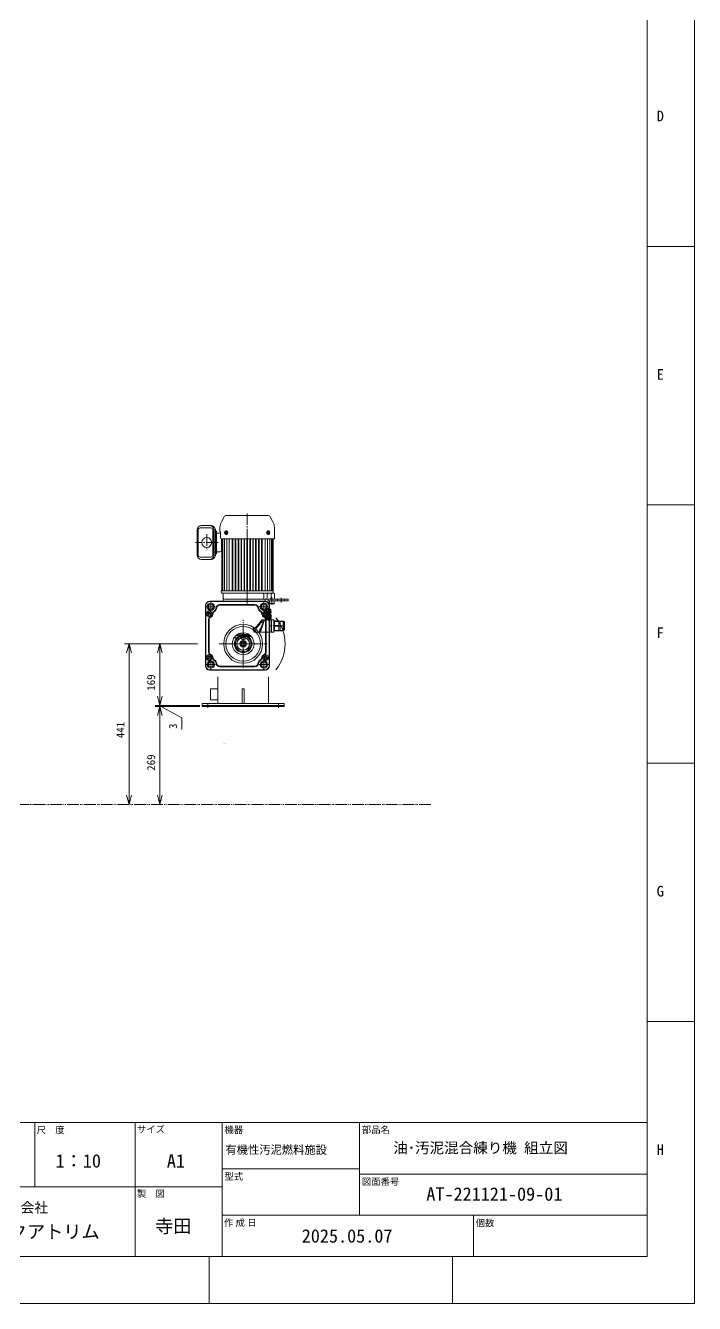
# Model space of a CAD drawing. Units: millimetres at full size. Extents: x -19442 to 19442, y -5866 to 5866.
# Drawn here: x -12998 to -11160, y -2191 to 1321 of the extents above; entities that cross this region are included whole.
import ezdxf
from ezdxf.enums import TextEntityAlignment as Align

# ---------------------------------------------------------------- set-up
doc = ezdxf.new("R2010")
doc.units = ezdxf.units.MM
doc.header["$LTSCALE"] = 3.6
doc.linetypes.add('CHAIN2', pattern=[12, 9, -1, 1, -1])
doc.linetypes.add('DOUBLE_CHAIN2', pattern=[12.8, 9, -1, 0.6, -0.6, 0.6, -1])
for name, color, linetype, lineweight in [('0-0_90_FRAME', 2, 'Continuous', 9), ('0-1_91_BLANK', 6, 'Continuous', 9), ('0-2_06_PHANTOM', 2, 'DOUBLE_CHAIN2', 9), ('0-3_04_HIDDEN', 7, 'Continuous', 9), ('0-4_05_CENTER', 2, 'CHAIN2', 9), ('0-5_08_DIM', 3, 'Continuous', 9), ('0-6_0', 2, 'Continuous', 9), ('0-7_10_DRAFT', 1, 'Continuous', 9)]:
    doc.layers.add(name, color=color, linetype=linetype, lineweight=lineweight)
doc.styles.add('ＭＳ ゴシック', font='')
doc.styles.add('ＭＳ Ｐゴシック', font='')
doc.styles.get('ＭＳ ゴシック').set_extended_font_data('MS Gothic')
doc.styles.get('ＭＳ Ｐゴシック').set_extended_font_data('MS PGothic')

# ---------------------------------------------------------------- blocks, each defined once
blk = doc.blocks.new('A$C32651E01_1')
at = {"layer": '0-3_04_HIDDEN', "color": 3}
for p, q in [((0, 74.5), (3, 74.5)), ((0, -74.5), (3, -74.5))]:
    blk.add_line(p, q, dxfattribs=at)
at = {"layer": '0-4_05_CENTER'}
for p, q in [((-3.199, 97.5), (6.367, 97.5)), ((-3.199, -97.5), (6.367, -97.5))]:
    blk.add_line(p, q, dxfattribs=at)
at = {"layer": '0-6_0', "color": 3}
blk.add_lwpolyline([(0, -112.5), (0, 112.5), (3, 112.5), (3, -112.5)], close=True, dxfattribs=at)
at = {"layer": '0-7_10_DRAFT'}
blk.add_line((0, 0), (3, 0), dxfattribs=at)
blk = doc.blocks.new('OP-75722a_1')
at = {"layer": '0-3_04_HIDDEN', "color": 2}
blk.add_circle((21.2, 0), 5.5, dxfattribs=at)
at = {"layer": '0-4_05_CENTER'}
for p, q in [((-1.5, 0), (28.8, 0)), ((21.2, -7.4), (21.2, 7.4))]:
    blk.add_line(p, q, dxfattribs=at)
at = {"layer": '0-6_0'}
for p, q in [((0, 6.5), (0.5, 7)), ((0, 4), (0, 6.5)), ((0, -4), (0, 4)), ((0.5, -7), (0.5, 7)), ((9.5, 7), (0.5, 7)), ((0.5, 6.7), (9.5, 6.7)), ((0.5, 6.3), (9.5, 6.3)), ((0.5, 5.9), (9.5, 5.9)), ((0.5, 5.3), (9.5, 5.3)), ((0.5, 4.7), (9.5, 4.7)), ((0.5, 4.1), (9.5, 4.1)), ((0.5, 3.4), (9.5, 3.4)), ((0.5, 2.7), (9.5, 2.7)), ((0.5, 1.9), (9.5, 1.9)), ((0.5, 1), (9.5, 1)), ((0.5, 0), (9.5, 0)), ((9.5, -7), (9.5, 7)), ((10, 6.5), (9.5, 7)), ((10, -6.5), (10, 6.5)), ((10, 4), (11.5, 4)), ((11.5, 6), (12, 6.5)), ((11.5, 6), (11.5, -6)), ((12, 6.5), (12, -6.5)), ((16, 6.5), (12, 6.5)), ((16, -6.5), (16, 6.5)), ((16.5, -7), (16.5, 7)), ((17, 6.5), (17.5, 7)), ((17, -6.5), (17, 6.5)), ((17.5, -7), (17.5, 7)), ((17.5, 7), (18, 6.5)), ((18, 6.5), (18, -6.5)), ((18.5, -7), (18.5, 7)), ((19, -6.5), (19, 6.5)), ((23.2, 6.5), (19, 6.5)), ((26.7, -3), (26.7, 3)), ((0, -4), (0, -6.5)), ((0, -6.5), (0.5, -7)), ((0.5, -1), (9.5, -1)), ((0.5, -1.9), (9.5, -1.9)), ((0.5, -2.7), (9.5, -2.7)), ((0.5, -3.4), (9.5, -3.4)), ((0.5, -4.1), (9.5, -4.1)), ((0.5, -4.7), (9.5, -4.7)), ((0.5, -5.3), (9.5, -5.3)), ((0.5, -5.8), (9.5, -5.8)), ((0.5, -6.3), (9.5, -6.3)), ((0.5, -6.7), (9.5, -6.7)), ((9.5, -7), (0.5, -7)), ((10, -6.5), (9.5, -7)), ((10, -4), (11.5, -4)), ((11.5, -6), (12, -6.5)), ((16, -6.5), (12, -6.5)), ((17, -6.5), (17.5, -7)), ((17.5, -7), (18, -6.5)), ((23.2, -6.5), (19, -6.5))]:
    blk.add_line(p, q, dxfattribs=at)
for points in [[(16, 6.5), (16.5, 7), (17, 6.5)], [(18, 6.5), (18.5, 7), (19, 6.5)], [(16, -6.5), (16.5, -7), (17, -6.5)], [(18, -6.5), (18.5, -7), (19, -6.5)]]:
    blk.add_lwpolyline(points, dxfattribs=at)
for centre, start, end in [((23.2, 3), 359.9998, 90), ((23.2, -3), 270, 0.0002)]:
    blk.add_arc(centre, 3.5, start, end, dxfattribs=at)
at = {"layer": '0-7_10_DRAFT'}
for p, q in [((-1, 4), (-1.5, 3.5)), ((-1.5, -3.5), (-1.5, 3.5)), ((-1, 4), (0, 4)), ((-1, -4), (-1.5, -3.5)), ((-1, -4), (0, -4))]:
    blk.add_line(p, q, dxfattribs=at)
blk = doc.blocks.new('GP-M＊＊Tb_1')
at = {"layer": '0-4_05_CENTER'}
for p, q in [((-27.5, 31.7), (-13.812, 31.7)), ((0, -12.6), (0, 28.629))]:
    blk.add_line(p, q, dxfattribs=at)
at = {"layer": '0-6_0'}
for p, q in [((5.297, 69.259), (5.36, 70.5)), ((5.747, 70.313), (5.747, 70.599)), ((5.827, 70.6), (9.158, 71.865)), ((9.628, 71.803), (10.5, 71.175)), ((10.75, 71.181), (9.794, 71.685)), ((10.5, 71.175), (10.871, 71.184)), ((10.707, 72.005), (11.333, 71.464)), ((10.871, 71.184), (11.371, 71.487)), ((13.229, 69.869), (10.871, 71.184)), ((14.42, 71.728), (11.073, 73.602)), ((11.371, 71.487), (13.229, 69.869)), ((13.229, 69.869), (16.015, 70.801)), ((14.42, 71.728), (14.42, 71.708)), ((14.5, 71.727), (17, 70.2)), ((-19.5, 36.95), (-19.5, 37.7)), ((-19.5, 26.45), (-19.5, 36.95)), ((-19.5, 36.95), (-17.2, 36.95)), ((-17.2, 36.95), (-17.2, 26.45)), ((-17.102, 42.7), (-17.102, 43.792)), ((-17.038, 43.885), (-17, 43.9)), ((-17, 43.9), (16.961, 57.26)), ((-17, 47.9), (-16.6, 49.5)), ((-17, 43.9), (-17, 47.9)), ((-17, 42.563), (-16.502, 42.734)), ((-17, 42.563), (-17, 37.25)), ((-16.502, 42.766), (-16.969, 42.605)), ((16.497, 54.107), (-16.502, 42.766)), ((-16.502, 42.734), (16.497, 54.064)), ((-16.502, 42.734), (-16.502, 42.766)), ((-14.176, 52.442), (-14.39, 52.229)), ((-12.074, 53.873), (-13.124, 52.974)), ((-12.074, 53.873), (-11.292, 53.091)), ((-11.561, 53.643), (-8.521, 56.684)), ((-11.139, 53.221), (-11.561, 53.643)), ((-11.14, 53.222), (-11.292, 53.091)), ((-7.929, 56.092), (-11.14, 53.222)), ((-10.941, 53.735), (-8.878, 55.754)), ((-7.929, 56.092), (-8.521, 56.684)), ((-7.93, 56.092), (4.957, 68.368)), ((4.957, 68.368), (5.969, 69.332)), ((5.297, 69.069), (4.957, 68.368)), ((5.297, 69.069), (5.297, 69.259)), ((5.297, 69.069), (5.297, 69.259)), ((5.434, 69.608), (5.434, 69.398)), ((17.03, 54.29), (16.497, 54.107)), ((16.497, 54.064), (17, 54.237)), ((16.497, 54.064), (16.497, 54.107)), ((17, 70.2), (17, 57.266)), ((17, 54.237), (17, 24.75)), ((17.097, 54.385), (17.097, 57.166)), ((-19.5, 26.45), (-17.2, 26.45)), ((-19.5, 25.7), (-19.5, 26.45)), ((-17.2, 26.2), (-17.2, 26.45)), ((-17.2, 26.2), (-16.984, 26.2)), ((-17, 26.15), (-17, 24.75)), ((-16.55, 24.7), (-16.95, 24.7)), ((-16.8, 17.4), (-16.8, 23.65)), ((-16.75, 23.7), (-16.55, 23.7)), ((16.55, 24.7), (-16.55, 24.7)), ((-16.55, 24.7), (-16.55, 23.7)), ((-16.55, 23.7), (16.55, 23.7)), ((-13.4, 16.6), (-16, 16.6)), ((-13.4, 15), (-13.5, 14.942)), ((-13.5, 2.961), (-13.5, 14.942)), ((-13.5, 14.076), (-12.412, 14.076)), ((-13.22, 2.8), (-13.5, 2.961)), ((-13.4, 16.6), (13.4, 16.6)), ((-13.4, 16.6), (-13.4, 15)), ((13.4, 15), (-13.4, 15)), ((-13.221, 0), (13.22, 0)), ((13.22, 2.8), (-13.22, 2.8)), ((-13.22, 0), (-13.22, 2.8)), ((-1.088, 14.076), (-1.088, 3.827)), ((-1.088, 14.076), (1.088, 14.076)), ((1.088, 3.827), (-1.088, 3.827)), ((1.088, 14.076), (1.088, 3.827)), ((12.412, 14.076), (12.412, 3.827)), ((12.412, 14.076), (13.5, 14.076)), ((13.5, 3.827), (12.412, 3.827)), ((13.22, 2.8), (13.5, 2.961)), ((13.22, 2.8), (13.221, 0)), ((13.4, 16.6), (13.4, 15)), ((16, 16.6), (13.4, 16.6)), ((13.4, 15), (13.5, 14.942)), ((13.5, 14.942), (13.5, 2.961)), ((16.95, 24.7), (16.55, 24.7)), ((16.55, 24.7), (16.55, 23.7)), ((16.55, 23.7), (16.75, 23.7)), ((16.8, 17.4), (16.8, 23.65))]:
    blk.add_line(p, q, dxfattribs=at)
for points in [[(-17.2, 36.95), (-17.2, 37.2), (-16.984, 37.2)], [(-14.79, 50.508), (-15.217, 50.935), (-14.39, 52.229)], [(-12.412, 14.076), (-12.412, 3.827), (-13.5, 3.827)]]:
    blk.add_lwpolyline(points, dxfattribs=at)
for centre, radius, start, end in [((-4.161, 73.178), 10.237, 337.49402, 345.41221), ((-4.227, 73.226), 10.391, 336.41905, 345.36263), ((9.195, 70.248), 3.844, 60.75589, 176.23389), ((8.613, 69.616), 3.179, 106.6984, 180.14823), ((7.936, 69.783), 2.337, 121.03213, 159.53746), ((8.227, 69.701), 2.566, 70.82804, 125.67539), ((8.6, 69.568), 3.222, 49.15272, 106.22122), ((8.647, 71.153), 1.06, 44.40262, 66.43947), ((9.336, 71.398), 0.5, 54.21702, 110.79867), ((12.369, 77.208), 5.807, 260.10923, 281.87346), ((9.808, 91.245), 20.074, 280.78144, 283.28079), ((11.085, 83.531), 12.265, 283.20056, 285.77665), ((9.808, 91.245), 20.074, 283.28079, 283.51583), ((-17.002, 43.792), 0.1, 111.47378, 180.00378), ((-17.002, 42.7), 0.1, 180.00378, 288.96641), ((-19.584, 61.977), 14.312, 280.40151, 303.66757), ((-33.105, 31.7), 17.034, 340.985, 19.015), ((-16.115, 49.379), 0.5, 109.77502, 165.96536), ((-20.243, 60.861), 11.701, 289.77502, 297.77545), ((-25.581, 68.78), 21.221, 300.56379, 312.32509), ((-14.693, 54.77), 2.384, 282.50511, 311.15181), ((-106.013, 181.281), 161.623, 305.72152, 311.79548), ((-7.501, 43.707), 5.131, 128.68717, 142.64558), ((-11.205, 51.359), 1.366, 254.4926, 318.3417), ((-11.343, 53.598), 0.125, 236.49243, 299.26331), ((-11.955, 54.779), 1.455, 297.56479, 314.1896), ((-10.063, 46.931), 1.013, 47.19413, 129.54589), ((-12.499, 53.055), 3.483, 311.62993, 333.52927), ((-11.089, 57.586), 2.872, 320.36741, 334.2909), ((-8.813, 56.531), 0.365, 328.42988, 14.45394), ((45.336, 7.024), 69.24, 114.15773, 129.06139), ((11.075, 54.059), 1.94, 113.6062, 150.8377), ((9.987, 66.863), 0.971, 232.91131, 324.0905), ((10.963, 54.697), 1.319, 62.16249, 120.29613), ((3.669, 72.573), 9.483, 318.52994, 326.41671), ((16.997, 57.166), 0.1, 88.43492, 111.47378), ((16.997, 57.166), 0.1, 0.00378, 88.43492), ((16.997, 54.385), 0.1, 288.96641, 0.00378), ((-16.95, 24.75), 0.05, 180, 270), ((-16.75, 23.65), 0.05, 90, 180), ((-16, 17.4), 0.8, 180, 270), ((-6.75, -4.002), 18.944, 72.60872, 107.39128), ((-6.75, 21.906), 18.944, 252.60872, 287.39128), ((6.75, -4.002), 18.944, 72.60872, 107.39128), ((6.75, 21.906), 18.944, 252.60872, 287.39128), ((16, 17.4), 0.8, 270, 0), ((16.75, 23.65), 0.05, 0, 90), ((16.95, 24.75), 0.05, 270, 0)]:
    blk.add_arc(centre, radius, start, end, dxfattribs=at)
at = {"layer": '0-7_10_DRAFT'}
for p, q in [((-27.5, 26.45), (-27.5, 36.95)), ((-27.5, 36.95), (-25.5, 36.95)), ((-25.5, 36.95), (-25, 37.7)), ((-25.5, 26.45), (-25.5, 36.95)), ((-19.5, 37.098), (-25.401, 37.098)), ((-25, 25.7), (-25, 37.7)), ((-25, 37.7), (-19.5, 37.7)), ((-25.401, 26.302), (-19.5, 26.302)), ((-25, 25.7), (-19.5, 25.7)), ((-13.22, 0), (-13.22, -8.838)), ((-12.201, 0), (-12.201, -9.858)), ((12.2, -9.858), (12.2, 0)), ((13.22, 0), (13.22, -8.838)), ((-12.058, -10), (-13.22, -8.838)), ((13.221, -8.838), (-13.22, -8.838)), ((-12, -10), (12, -10)), ((12, -12.6), (-12, -12.6)), ((12, -10), (12, -12.6)), ((12, -10), (12.058, -10)), ((12.058, -10), (13.22, -8.838))]:
    blk.add_line(p, q, dxfattribs=at)
for points in [[(-27.5, 26.45), (-25.5, 26.45), (-25, 25.7)], [(-12.058, -10), (-12, -10), (-12, -12.6)]]:
    blk.add_lwpolyline(points, dxfattribs=at)
blk = doc.blocks.new('A$C2D8B2829_1')
at = {"layer": '0-3_04_HIDDEN', "xscale": -1}
for name, p, rotation in [('GP-M＊＊Tb_1', (101.232, 49.316), 90), ('OP-75722a_1', (69.532, 68.816), 270)]:
    blk.add_blockref(name, p, dxfattribs=dict(at, rotation=rotation))
blk = doc.blocks.new('A$C50967F25_1')
at = {"layer": '0-7_10_DRAFT', "style": 'ＭＳ ゴシック', "width": 1.75}
blk.add_text('JIS10K-50A', height=1.466, dxfattribs=at).set_placement((-56.791, 165.201), align=Align.BOTTOM_LEFT)
blk = doc.blocks.new('GM-SHYPF-RH 0.75kW、1／5～1／60、200V、60Hza_1')
at = {"layer": '0-3_04_HIDDEN', "color": 2}
for p, q in [((-118, 114), (-122.5, 114)), ((-118, 94), (-122.5, 94))]:
    blk.add_line(p, q, dxfattribs=at)
at = {"layer": '0-4_05_CENTER'}
for p, q in [((-108.291, 79), (-128.591, 79)), ((-113.85, 104), (-126.652, 104)), ((-102, 70.351), (-102, 43.649)), ((-83, 71.427), (-83, 52.573)), ((38, 71.427), (38, 52.573)), ((57, 70.351), (57, 43.649)), ((-88.649, 57), (-115.351, 57)), ((-73.573, 62), (-92.427, 62)), ((0, -65.996), (0, 65.996)), ((47.427, 62), (28.573, 62)), ((70.351, 57), (43.649, 57)), ((-111.29, 11), (-358.361, 11)), ((65.996, 0), (-65.996, 0)), ((-278.5, -69.166), (-278.5, -131.229)), ((-301.323, -100), (-257.035, -100)), ((-88.649, -89), (-115.351, -89)), ((-102, -75.649), (-102, -102.351)), ((-73.573, -94), (-92.427, -94)), ((-83, -84.573), (-83, -103.427)), ((47.427, -94), (28.573, -94)), ((38, -84.573), (38, -103.427)), ((70.351, -89), (43.649, -89)), ((57, -75.649), (57, -102.351))]:
    blk.add_line(p, q, dxfattribs=at)
at = {"layer": '0-6_0'}
for p, q in [((-122.5, 124), (-122.5, 69)), ((-118, 124), (-122.5, 124)), ((-118, 124), (-118, 69)), ((-350.6, 73.041), (-335.647, 81.674)), ((-288.5, 85.8), (-320.247, 85.8)), ((-305.5, 71.245), (-307.5, 69.672)), ((-305.5, 71.245), (-307.429, 72.456)), ((-305.5, 71.245), (-303.57, 72.456)), ((-305.5, 71.245), (-303.5, 69.672)), ((-288.5, 85.8), (-288.5, 11)), ((-145.5, 82.5), (-288.5, 82.5)), ((-145.5, 82), (-288.5, 82)), ((-145.5, 80.5), (-288.5, 80.5)), ((-145.5, 77.5), (-288.5, 77.5)), ((-145.5, 73), (-288.5, 73)), ((-145.5, -60.5), (-145.5, 82.5)), ((-141, 82.5), (-145.5, 82.5)), ((-145.5, 11), (-145.5, 82.5)), ((-139, 11), (-139, 84.5)), ((-124.5, 86.5), (-137, 86.5)), ((-136, 77), (-127.5, 77)), ((-122.5, 74.5), (-123.5, 75.077)), ((-122.5, 11), (-122.5, 84.5)), ((-118, 85.5), (-110.5, 85.5)), ((-118, 72.5), (-118, 85.5)), ((-118, 72.5), (-110.5, 72.5)), ((-110.5, 85.5), (-110.5, 72.5)), ((-110.5, 85.5), (-110, 84.634)), ((-110.5, 72.5), (-110, 73.366)), ((-110, 84.634), (-110, 73.366)), ((60, 72), (-105, 72)), ((60, 71), (-105, 71)), ((-352.5, 69.75), (-352.5, -47.75)), ((-310.5, 68.841), (-310.5, 68.025)), ((-310, 69.407), (-310, 68.841)), ((-301, 69.407), (-301, 68.841)), ((-300.5, 68.841), (-300.5, 68.025)), ((-145.5, 66.586), (-288.5, 66.586)), ((-145.5, 60.222), (-288.5, 60.222)), ((-145.5, 51.849), (-288.5, 51.849)), ((-145.5, 50.201), (-288.5, 50.201)), ((-145.5, 43.843), (-288.5, 43.843)), ((-145.5, 42.21), (-288.5, 42.21)), ((-145.5, 35.815), (-288.5, 35.815)), ((-136, 66), (-127.5, 66)), ((-136, 56.987), (-127.5, 56.987)), ((-118, 69), (-122.5, 69)), ((-120.5, 60.193), (-118.828, 60.193)), ((-117, 60), (-117, -92)), ((-116, 60), (-116, -92)), ((24.094, 63), (-68.094, 63)), ((-68.094, 61.5), (24.094, 61.5)), ((-32.533, 63), (-47.5, 63)), ((71, -92), (71, 60)), ((72, -92), (72, 60)), ((-145.5, 34.222), (-288.5, 34.222)), ((-145.5, 27.78), (-288.5, 27.78)), ((-145.5, 26.243), (-288.5, 26.243)), ((-145.5, 19.748), (-288.5, 19.748)), ((-145.5, 18.263), (-288.5, 18.263)), ((-145.5, 11.73), (-288.5, 11.73)), ((-288.5, -59.718), (-288.5, 11)), ((-145.5, 10.27), (-288.5, 10.27)), ((-145.5, 3.737), (-288.5, 3.737)), ((-145.5, 2.252), (-288.5, 2.252)), ((-145.5, 11), (-145.5, -59)), ((-139, 11), (-139, -58.5)), ((-122.5, 11), (-122.5, -50)), ((-108, 32.322), (-108, -64.322)), ((-106.5, -64.322), (-106.5, 32.322)), ((-20.8, 5), (-16.771, 5)), ((-20.8, -5), (-20.8, 5)), ((61.5, 32.322), (61.5, -64.322)), ((63, 32.322), (63, -64.322)), ((-145.5, -4.243), (-288.5, -4.243)), ((-145.5, -5.78), (-288.5, -5.78)), ((-145.5, -12.222), (-288.5, -12.222)), ((-145.5, -13.815), (-288.5, -13.815)), ((-145.5, -20.21), (-288.5, -20.21)), ((-145.5, -21.843), (-288.5, -21.843)), ((-145.5, -28.201), (-288.5, -28.201)), ((-145.5, -29.849), (-288.5, -29.849)), ((-20.8, -5), (-16.771, -5)), ((-350.6, -51.041), (-335.647, -59.674)), ((-308.5, -63.8), (-320.247, -63.8)), ((-310.5, -46.841), (-310.5, -46.025)), ((-310, -47.407), (-310, -46.841)), ((-308.5, -63.8), (-308.5, -63.718)), ((-305.5, -49.245), (-307.5, -47.672)), ((-307.5, -62.718), (-291.5, -62.718)), ((-305.5, -49.245), (-307.429, -50.456)), ((-305.5, -49.245), (-303.5, -47.672)), ((-305.5, -49.245), (-303.57, -50.456)), ((-304.1, -63.2), (-304.1, -71.8)), ((-301, -47.407), (-301, -46.841)), ((-300.5, -46.841), (-300.5, -46.025)), ((-145.5, -38.222), (-288.5, -38.222)), ((-145.5, -44.586), (-288.5, -44.586)), ((-145.5, -51), (-288.5, -51)), ((-145.5, -55.5), (-288.5, -55.5)), ((-145.5, -59), (-288.5, -59)), ((-288.5, -60), (-254.5, -60)), ((-254.5, -59), (-254.5, -60)), ((-252.9, -63.2), (-252.9, -71.8)), ((-141, -60.5), (-145.5, -60.5)), ((-136, -55), (-120.001, -55)), ((-324.95, -88.305), (-324.95, -115.174)), ((-318.55, -118.2), (-318.55, -88.624)), ((-313.95, -77.305), (-243.05, -77.305)), ((-313.95, -80.777), (-243.05, -80.777)), ((-313.55, -83.624), (-243.45, -83.624)), ((-312.3, -76), (-244.7, -76)), ((-278.5, -75), (-309.5, -75)), ((-309.5, -75), (-247.5, -75)), ((-309.5, -75), (-309.5, -76)), ((-278.5, -75), (-247.5, -75)), ((-247.5, -75), (-247.5, -76)), ((-238.45, -118.2), (-238.45, -88.624)), ((-232.05, -88.305), (-232.05, -115.174)), ((-105, -103), (60, -103)), ((-105, -104), (60, -104)), ((24.094, -93.5), (-68.094, -93.5)), ((24.094, -95), (-68.094, -95)), ((-32.533, -95), (-47.5, -95)), ((-313.95, -126.174), (-281.557, -126.174)), ((-312.75, -124), (-244.25, -124)), ((-282, -125.197), (-282, -124.8)), ((-275.442, -126.174), (-243.05, -126.174)), ((-275, -125.197), (-275, -124.8))]:
    blk.add_line(p, q, dxfattribs=at)
for points in [[(-309.5, -75), (-309.5, -73.4), (-278.5, -73.4)], [(-247.5, -75), (-247.5, -73.4), (-278.5, -73.4)]]:
    blk.add_lwpolyline(points, dxfattribs=at)
for centre, radius in [((-102, 57), 10), ((-102, 57), 7), ((-83, 62), 7.5), ((-83, 62), 4.4), ((0, 0), 53.5), ((0, 0), 47.5), ((38, 62), 7.5), ((38, 62), 4.4), ((57, 57), 10), ((57, 57), 7), ((0, 0), 24), ((-278.5, -100), 13.5), ((-102, -89), 10), ((-102, -89), 7), ((-83, -94), 7.5), ((-83, -94), 4.4), ((38, -94), 7.5), ((38, -94), 4.4), ((57, -89), 10), ((57, -89), 7)]:
    blk.add_circle(centre, radius, dxfattribs=at)
for centre, radius, start, end in [((-348.7, 69.75), 3.8, 120, 180), ((-320.247, 55), 30.8, 90, 120), ((-141, 84.5), 2, 270, 0), ((-141, 80.5), 2, 0, 90), ((-137, 84.5), 2, 90, 180), ((-136, 80), 3, 180, 270), ((-127.5, 72), 5, 0, 90), ((-124.5, 84.5), 2, 0, 90), ((-105, 60), 12, 90, 180), ((-105, 60), 11, 90, 180), ((60, 60), 12, 0, 90), ((60, 60), 11, 0, 90), ((-136, 69), 3, 180, 270), ((-136, 53.987), 3, 90, 180), ((-127.5, 61), 5, 0, 90), ((-127.5, 51.987), 5, 0, 90), ((-120.5, 62.193), 2, 180, 270), ((-118.828, 62.193), 2, 270, 350.98586), ((-98, 32.322), 10, 99.2069, 180), ((-98, 32.322), 8.5, 99.2069, 180), ((-102, 57), 15, 279.2069, 328.41203), ((-102, 57), 16.5, 279.2069, 328.41203), ((-84.111, 46), 6, 89.62489, 148.41203), ((-84.111, 46), 4.5, 89.62489, 148.41203), ((-84, 63), 12.5, 269.62489, 339.3338), ((-84, 63), 11, 269.62489, 339.3338), ((-68.094, 57), 6, 90, 159.3338), ((-68.094, 57), 4.5, 90, 159.3338), ((24.094, 57), 6, 20.6662, 90), ((24.094, 57), 4.5, 20.6662, 90), ((40, 63), 12.5, 200.6662, 266.95528), ((40, 63), 11, 200.6662, 266.95528), ((39.097, 46.024), 4.5, 31.5123, 86.95528), ((39.097, 46.024), 6, 31.5123, 86.95528), ((57, 57), 16.5, 211.5123, 260.7931), ((57, 57), 15, 211.5123, 260.7931), ((53, 32.322), 8.5, 0, 80.7931), ((53, 32.322), 10, 0, 80.7931), ((0, 0), 17.5, 196.60155, 163.39845), ((-348.7, -47.75), 3.8, 180, 240), ((-320.247, -33), 30.8, 240, 270), ((-307.5, -63.718), 1, 90, 180), ((-300.9, -63.2), 3.2, 171.33319, 180), ((-291.5, -59.718), 3, 270, 0), ((-256.1, -63.2), 3.2, 0, 90), ((-141, -58.5), 2, 270, 0), ((-136, -58), 3, 90, 180), ((-127.5, -50), 5, 270, 0), ((-120.001, -58), 3, 0, 90), ((-98, -64.322), 10, 180, 260.7931), ((-98, -64.322), 8.5, 180, 260.7931), ((53, -64.322), 8.5, 279.2069, 0), ((53, -64.322), 10, 279.2069, 0), ((-313.95, -88.305), 11, 90, 180), ((-313.95, -91.777), 11, 90, 180), ((-313.55, -88.624), 5, 90, 180), ((-312.3, -81), 5, 90, 135.07404), ((-305.7, -71.8), 1.6, 270, 0), ((-251.3, -71.8), 1.6, 180, 270), ((-244.7, -81), 5, 44.92596, 90), ((-243.45, -88.624), 5, 0, 90), ((-243.05, -88.305), 11, 0, 90), ((-243.05, -91.777), 11, 0, 90), ((-105, -92), 12, 180, 270), ((-105, -92), 11, 180, 270), ((-102, -89), 15, 31.58598, 80.7931), ((-102, -89), 16.5, 31.58598, 80.7931), ((-84.111, -78.001), 6, 211.58598, 270.37383), ((-84.111, -78.001), 4.5, 211.58598, 270.37383), ((-84, -95), 12.5, 20.66844, 90.37383), ((-84, -95), 11, 20.66844, 90.37383), ((-68.094, -89), 6, 200.66844, 270), ((-68.094, -89), 4.5, 200.66844, 270), ((24.094, -89), 4.5, 270, 339.33156), ((24.094, -89), 6, 270, 339.33156), ((40, -95), 12.5, 93.04605, 159.33156), ((40, -95), 11, 93.04605, 159.33156), ((39.097, -78.024), 4.5, 273.04605, 328.48976), ((39.097, -78.024), 6, 273.04605, 328.48976), ((57, -89), 16.5, 99.2069, 148.48976), ((57, -89), 15, 99.2069, 148.48976), ((60, -92), 12, 270, 0), ((60, -92), 11, 270, 0), ((-313.95, -115.174), 11, 180, 270), ((-312.75, -118.2), 5.8, 180, 270), ((-280.5, -124.8), 1.5, 147.76905, 180), ((-280.7, -125.197), 1.3, 180, 253.39847), ((-278.5, -117.818), 9, 253.39847, 286.60155), ((-276.3, -125.197), 1.3, 286.60153, 0), ((-276.5, -124.8), 1.5, 0, 32.23095), ((-244.25, -118.2), 5.8, 270, 0), ((-243.05, -115.174), 11, 270, 0)]:
    blk.add_arc(centre, radius, start, end, dxfattribs=at)
for centre, major_axis, start_param, end_param in [((-305.5, 68.841), (5, 0), 2.40232083, 3.14159265), ((-305.5, 69.407), (4.5, 0), 2.15870666, 7.2660713), ((-305.5, 68.841), (5, 0), 6.28318531, 7.02245713), ((-305.5, 68.025), (5, 0), 3.14159265, 6.28318531), ((-305.5, 68.841), (4.5, 0), 3.14159265, 6.28318531), ((-305.5, -46.025), (5, 0), 6.28318531, 9.42477796), ((-305.5, -46.841), (5, 0), 3.14159265, 3.88086448), ((-305.5, -47.407), (4.5, 0), 5.30029932, 10.40766395), ((-305.5, -46.841), (4.5, 0), 6.28318531, 9.42477796), ((-305.5, -46.841), (5, 0), 5.54391348, 6.28318531)]:
    blk.add_ellipse(centre, major_axis=major_axis, ratio=0.707107, start_param=start_param, end_param=end_param, dxfattribs=at)
for centre in [(-305.5, 69.944), (-305.5, -47.944)]:
    blk.add_ellipse(centre, major_axis=(3.5, 0), ratio=0.860398, dxfattribs=at)
blk = doc.blocks.new('A$C35045EA2_1')
at = {"layer": '0-6_0', "color": 134, "linetype": 'CHAIN2'}
for p, q in [((-12, 0), (12, 0)), ((0, -12), (0, 12))]:
    blk.add_line(p, q, dxfattribs=at)
at = {"layer": '0-6_0', "color": 134}
blk.add_lwpolyline([(2.887, -5), (-2.887, -5), (-5.773, 0), (-2.887, 5), (2.887, 5), (5.773, 0)], close=True, dxfattribs=at)
blk.add_circle((0, 0), 9, dxfattribs=at)
at = {"layer": '0-7_10_DRAFT', "style": 'ＭＳ ゴシック', "width": 2}
blk.add_text('CS-M12', height=0.2199, dxfattribs=at).set_placement((-0.698, -0.465), align=Align.BOTTOM_LEFT)
blk = doc.blocks.new('A$C527C7C34_1')
at = {"layer": '0-3_04_HIDDEN'}
blk.add_lwpolyline([(-5, 16.771), (-5, 12.5), (5, 12.5), (5, 16.771)], dxfattribs=at)
for radius in [17.5, 6, 5]:
    blk.add_circle((0, 0), radius, dxfattribs=at)
at = {"layer": '0-4_05_CENTER'}
for p, q in [((-21.5, 0), (21.5, 0)), ((0, 21.5), (0, -21.5))]:
    blk.add_line(p, q, dxfattribs=at)
blk = doc.blocks.new('SCSBN35-43a_1')
at = {"layer": '0-3_04_HIDDEN', "color": 2}
for p, q in [((-24.718, -17), (-12, -17)), ((-12, -27.495), (-12, -17)), ((-1, -19.7), (-12, -19.7)), ((-1, -26.3), (-12, -26.3)), ((22.361, -20), (1, -20)), ((21.996, -20.4), (1, -20.4)), ((15.641, -25.6), (1, -25.6)), ((14.967, -26), (1, -26))]:
    blk.add_line(p, q, dxfattribs=at)
blk.add_arc((0, 0), 21.5, 272.66588, 267.33412, dxfattribs=at)
at = {"layer": '0-4_05_CENTER'}
for p, q in [((33.15, 0), (-33.15, 0)), ((0, 33.15), (0, -33.15)), ((21.591, -23), (-21.591, -23))]:
    blk.add_line(p, q, dxfattribs=at)
at = {"layer": '0-6_0'}
for p, q in [((-1, 21), (1, 21)), ((-1, 17.471), (-1, 21)), ((1, 17.471), (1, 21)), ((-1, -29.983), (-1, -17.471)), ((1, -29.983), (1, -17.471))]:
    blk.add_line(p, q, dxfattribs=at)
for radius, start, end in [(30, 271.91021, 268.08979), (17.5, 93.27583, 266.72417), (17.5, 273.27583, 86.72417)]:
    blk.add_arc((0, 0), radius, start, end, dxfattribs=at)
blk = doc.blocks.new('A$C41765D98_1')
at = {"layer": '0-3_04_HIDDEN', "xscale": -1, "rotation": 180}
blk.add_blockref('SCSBN35-43a_1', (0, 0), dxfattribs=at)
at = {"layer": '0-3_04_HIDDEN'}
blk.add_blockref('A$C527C7C34_1', (0, 0), dxfattribs=at)
at = {"layer": '0-6_0', "rotation": 270}
blk.add_blockref('GM-SHYPF-RH 0.75kW、1／5～1／60、200V、60Hza_1', (0, 0), dxfattribs=at)
at = {"layer": '0-6_0'}
blk.add_blockref('A$C35045EA2_1', (0, 0), dxfattribs=at)
blk = doc.blocks.new('_Open30')
at = {"layer": '0-5_08_DIM', "color": 4}
blk.add_line((0, 0), (-1, 0), dxfattribs=at)
blk.add_lwpolyline([(-1, 0.26795), (0, 0), (-1, -0.26795)], dxfattribs=at)

msp = doc.modelspace()

# ---------------------------------------------------------------- linework, layer by layer
at = {"layer": '0-0_90_FRAME', "color": 6}
msp.add_line((-11159.964, 713.69), (-11289.583, 713.69), dxfattribs=at)
at = {"layer": '0-0_90_FRAME'}
for p, q in [((-11159.964, 3.718), (-11289.583, 3.718)), ((-11159.964, -706.255), (-11289.583, -706.255)), ((-11159.964, -1416.227), (-11289.583, -1416.227)), ((-12494.212, -2190.619), (-12494.212, -2061.58)), ((-11824.878, -2190.619), (-11824.878, -2061.58))]:
    msp.add_line(p, q, dxfattribs=at)
at = {"layer": '0-0_90_FRAME', "color": 134}
for p, q in [((-12972.583, -1870.651), (-12972.583, -1693.865)), ((-12696.798, -2061.58), (-12696.798, -1693.865)), ((-12458.512, -2061.58), (-12458.512, -1693.865)), ((-12080.893, -1693.865), (-12080.893, -1948.437)), ((-12458.512, -1821.151), (-12080.893, -1821.151)), ((-12080.893, -1835.294), (-11289.583, -1835.294)), ((-12458.512, -1870.651), (-13269.583, -1870.651)), ((-12458.512, -1948.437), (-11289.583, -1948.437)), ((-11767.155, -1948.437), (-11767.155, -2061.58))]:
    msp.add_line(p, q, dxfattribs=at)
at = {"layer": '0-0_90_FRAME', "color": 6}
msp.add_lwpolyline([(-19053.514, -2061.58), (-11289.583, -2061.58), (-11289.583, 3488.959), (-19053.514, 3488.959)], close=True, dxfattribs=at)
at = {"layer": '0-0_90_FRAME', "color": 134}
msp.add_lwpolyline([(-13269.583, -2061.58), (-11289.583, -2061.58), (-11289.583, -1693.865), (-13269.583, -1693.865)], close=True, dxfattribs=at)
at = {"layer": '0-1_91_BLANK'}
msp.add_lwpolyline([(-19441.973, -2190.619), (-11159.964, -2190.619), (-11159.964, 3638.579), (-19441.973, 3638.579)], close=True, dxfattribs=at)
at = {"layer": '0-2_06_PHANTOM', "color": 7}
msp.add_line((-18321.499, -819.253), (-11884.357, -819.253), dxfattribs=at)
at = {"layer": '0-5_08_DIM'}
for p, q in [((-12525.548, -378.253), (-12726.537, -378.253)), ((-12525.548, -378.253), (-12642.02, -378.253)), ((-12714.037, -403.253), (-12714.037, -794.253)), ((-12629.52, -522.253), (-12629.52, -403.253)), ((-12629.52, -522.253), (-12629.52, -497.253)), ((-12519.048, -547.253), (-12642.02, -547.253)), ((-12519.048, -547.253), (-12642.02, -547.253)), ((-12519.048, -550.253), (-12642.02, -550.253)), ((-12519.048, -550.253), (-12642.02, -550.253)), ((-12629.52, -550.253), (-12629.52, -547.253)), ((-12629.52, -575.253), (-12629.52, -794.253)), ((-12629.52, -575.253), (-12629.52, -600.253)), ((-12713.339, -819.253), (-12726.537, -819.253)), ((-12626.291, -819.253), (-12642.02, -819.253))]:
    msp.add_line(p, q, dxfattribs=at)
msp.add_lwpolyline([(-12569.35, -613.954), (-12569.35, -581.454), (-12629.52, -548.753)], dxfattribs=at)
at = {"layer": '0-6_0', "color": 134}
for p, q in [((-12470.298, -468.572), (-12470.298, -542.253)), ((-12470.298, -469.572), (-12470.298, -543.253)), ((-12330.298, -468.572), (-12330.298, -542.253)), ((-12489.798, -502.253), (-12489.798, -532.253)), ((-12470.298, -502.253), (-12489.798, -502.253)), ((-12489.798, -532.253), (-12470.298, -532.253))]:
    msp.add_line(p, q, dxfattribs=at)
for points in [[(-12403.298, -542.253), (-12397.298, -542.253), (-12397.298, -502.253), (-12403.298, -502.253)], [(-12512.798, -547.253), (-12287.798, -547.253), (-12287.798, -542.253), (-12512.798, -542.253)]]:
    msp.add_lwpolyline(points, close=True, dxfattribs=at)
msp.add_arc((-12400.298, -378.253), 115, 321.50005, 38.49995, dxfattribs=at)

# ---------------------------------------------------------------- block references
at = {"layer": '0-3_04_HIDDEN'}
msp.add_blockref('A$C2D8B2829_1', (-12400.298, -378.253), dxfattribs=at)
at = {"layer": '0-5_08_DIM', "xscale": 25, "yscale": 25}
for p, rotation in [((-12714.037, -378.253), 90), ((-12629.52, -378.253), 90), ((-12629.52, -547.253), 270), ((-12629.52, -547.253), 270), ((-12629.52, -550.253), 90), ((-12629.52, -550.253), 90), ((-12714.037, -819.253), 270), ((-12629.52, -819.253), 270)]:
    msp.add_blockref('_Open30', p, dxfattribs=dict(at, rotation=rotation))
at = {"layer": '0-6_0'}
for name, p in [('A$C41765D98_1', (-12400.298, -378.253)), ('A$C50967F25_1', (-12400.298, -819.253))]:
    msp.add_blockref(name, p, dxfattribs=at)
at = {"layer": '0-6_0', "rotation": 270}
msp.add_blockref('A$C32651E01_1', (-12400.298, -547.253), dxfattribs=at)

# ---------------------------------------------------------------- texts
at = {"layer": '0-0_90_FRAME', "color": 134}
for s, height, style, p in [('D', 29.33, 'ＭＳ ゴシック', (-11263.816, 1048.676)), ('E', 29.33, 'ＭＳ ゴシック', (-11263.816, 338.704)), ('F', 29.33, 'ＭＳ ゴシック', (-11263.816, -371.268)), ('G', 29.33, 'ＭＳ ゴシック', (-11263.816, -1081.241)), ('尺\u3000度', 18.33, 'ＭＳ Ｐゴシック', (-12968.098, -1728.508)), ('サイズ', 18.33, 'ＭＳ Ｐゴシック', (-12692.312, -1726.643)), ('機器', 18.33, 'ＭＳ Ｐゴシック', (-12451.716, -1728.094)), ('部品名', 18.33, 'ＭＳ Ｐゴシック', (-12074.097, -1728.094)), ('有機性汚泥燃料施設', 22.73, 'ＭＳ ゴシック', (-12449.107, -1786.618)), ('油･汚泥混合練り機 組立図', 29.33, 'ＭＳ ゴシック', (-11988.04, -1786.618)), ('H', 29.33, 'ＭＳ ゴシック', (-11263.816, -1791.213)), ('1：10', 36.66, 'ＭＳ ゴシック', (-12915.909, -1828.219)), ('A1', 36.66, 'ＭＳ ゴシック', (-12610.142, -1828.219)), ('型式', 18.33, 'ＭＳ Ｐゴシック', (-12451.716, -1856.63)), ('図面番号', 18.33, 'ＭＳ Ｐゴシック', (-12074.097, -1870.773)), ('製\u3000図', 18.33, 'ＭＳ Ｐゴシック', (-12692.312, -1903.429)), ('AT-221121-09-01', 36.66, 'ＭＳ ゴシック', (-11896.945, -1919.333)), ('寺田', 36.66, 'ＭＳ ゴシック', (-12642.629, -2007.525)), ('作 成 日', 18.33, 'ＭＳ Ｐゴシック', (-12453.441, -1983.616)), ('個数', 18.33, 'ＭＳ Ｐゴシック', (-11761.218, -1984.308)), ('2025.05.07', 36.66, 'ＭＳ ゴシック', (-12239.334, -2034.421))]:
    msp.add_text(s, height=height, dxfattribs=dict(at, style=style)).set_placement(p, align=Align.BOTTOM_LEFT)
at = {"layer": '0-0_90_FRAME', "style": 'ＭＳ ゴシック'}
for s, height, p in [('株式会社', 27.72, (-13087.668, -1949.24)), ('アクアトリム', 36.66, (-13094.631, -2022.668))]:
    msp.add_text(s, height=height, dxfattribs=at).set_placement(p, align=Align.BOTTOM_LEFT)
at = {"layer": '0-5_08_DIM', "style": 'ＭＳ ゴシック'}
for s, p in [('169', (-12635.77, -507.039)), ('441', (-12720.287, -637.325)), ('3', (-12575.6, -611.99)), ('269', (-12635.77, -726.896))]:
    msp.add_text(s, height=21.99, rotation=90, dxfattribs=at).set_placement(p, align=Align.BOTTOM_LEFT)

doc.saveas('drawing.dxf')
